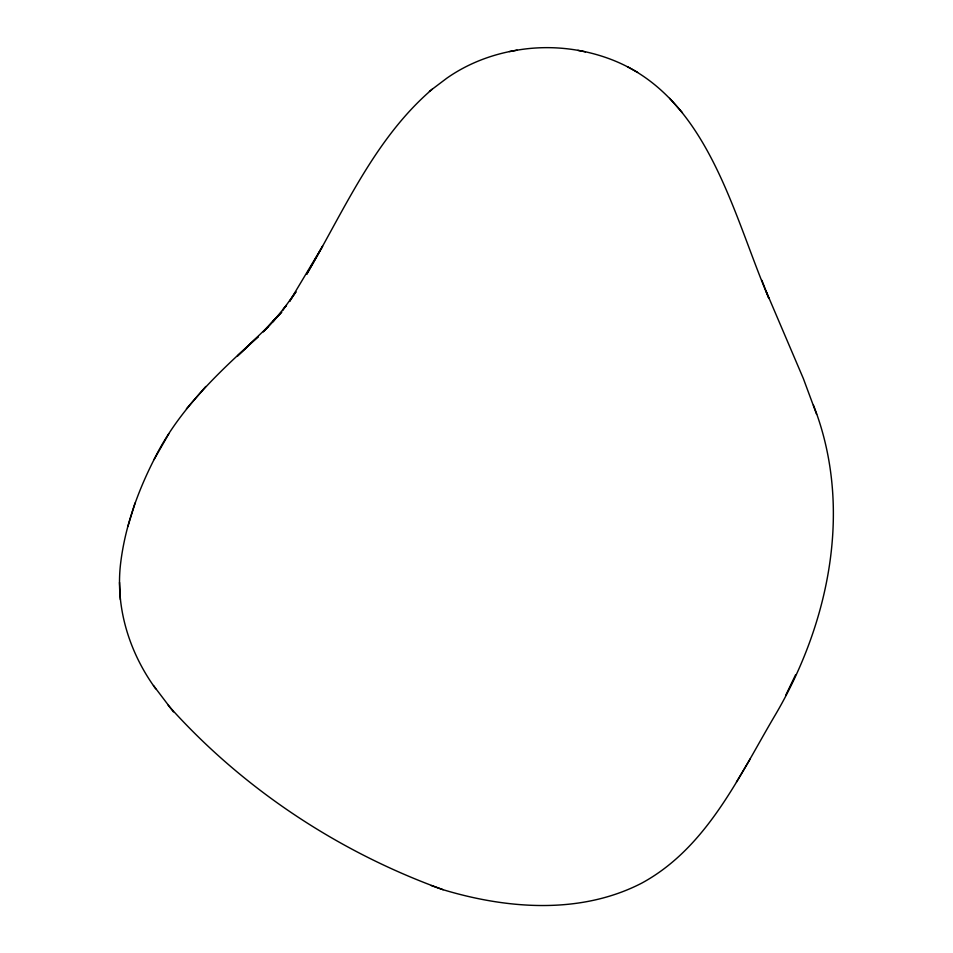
<?xml version="1.0" encoding="UTF-8"?>
<svg xmlns="http://www.w3.org/2000/svg" width="953" height="953" viewBox="0 0 953 953"><rect width="100%" height="100%" fill="white"/><g stroke="black" fill="none" stroke-linecap="round" stroke-linejoin="round"><path stroke-width="1.43" d="M155.732 688.805C129.87 653.424 115.647 608.967 120.423 565.046C124.605 528.129 137.268 492.582 154.052 459.572C178.116 410.409 218.273 372.552 258.394 336.504L237.404 356.077L268.067 326.665L281.802 312.024L263.314 331.68L277.037 316.849L272.82 321.828L286.46 305.282L282.684 310.166L295.978 291.797L289.569 301.398L322.602 246.208L306.675 274.273C344.236 210.256 374.791 138.399 432.305 89.153M135.064 502.993L127.869 526.544M168.193 705.315C242.05 788.31 338.625 852.101 443.109 889.709C507.187 909.043 580.568 914.737 641.762 883.121C707.15 847.598 739.063 776.028 775.301 714.905C829.432 622.809 853.411 507.222 813.445 405.18M785.748 695.261L795.588 674.772M168.884 433.663L154.052 459.572M736.466 782.032L750.297 758.791M205.777 386.477L186.419 408.813M263.314 331.68L268.067 326.665M429.398 91.357L446.862 78.17C466.529 64.351 489.473 55.226 513.083 50.89M513.893 50.759C545.438 44.72 578.662 47.555 608.812 58.574C707.46 94.573 732.142 212.34 768.916 298.48L761.9 280.349M509.462 51.569L517.098 50.164M577.875 50.366L581.08 50.985M581.795 51.128L585.428 51.831M431.137 885.504L443.109 889.709M627.396 66.662L637.593 72.333M682.443 112.716L669.709 98.35M173.458 711.879L153.469 685.517M766.093 291.225L803.367 378.603L816.602 414.317M119.53 582.378L120.364 599.628"/></g></svg>
